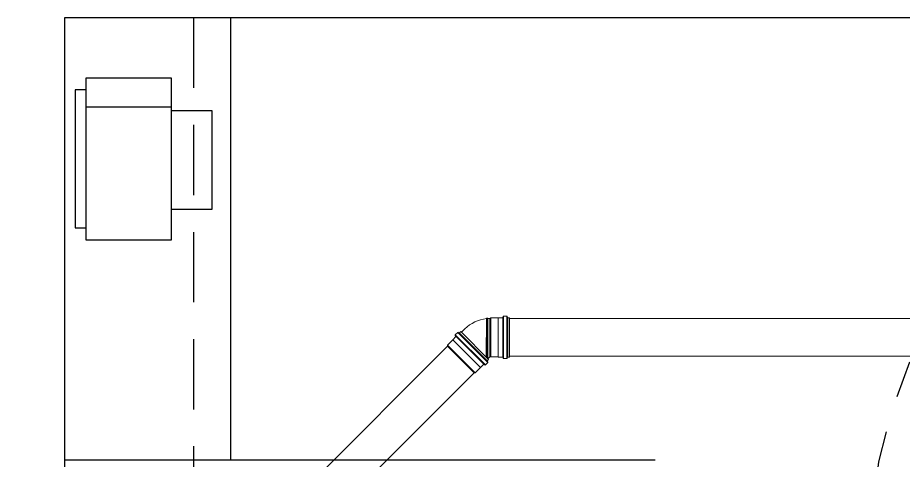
# Model space of a CAD drawing. Header units: millimetres. Extents: x 1573 to 2177, y 1587 to 1932.
# Drawn here: x 1780.855 to 1783.253, y 1909.142 to 1910.342 of the extents above; entities that cross this region are included whole.
import ezdxf

# ---------------------------------------------------------------- set-up
doc = ezdxf.new("R2010")
doc.units = ezdxf.units.MM
doc.header["$LTSCALE"] = 0.03
doc.linetypes.add('HIDDEN', pattern=[9.525, 6.35, -3.175])
doc.layers.add('-HIDRO', color=8, linetype='Continuous')
doc.layers.add('Tinterno', color=9, linetype='Continuous')
doc.layers.add('TigreCad', color=2, linetype='Continuous', lineweight=13)

# ---------------------------------------------------------------- blocks, each defined once
blk = doc.blocks.new('j4n100p')
at = {"layer": 'TigreCad'}
for p, q in [((9.8, 50.8), (9.9, 52.3)), ((9.8, 50.8), (9.8, 0)), ((12.9, 52.3), (9.9, 52.3)), ((9.9, 52.3), (9.9, 0)), ((13, 50.8), (12.9, 52.3)), ((12.9, 52.3), (12.9, 0)), ((19.2, 50.8), (13, 50.8)), ((13, 50.8), (13, 0)), ((21.4, 53), (19.2, 50.8)), ((41.1, 53), (21.4, 53)), ((21.4, 53), (21.4, -53)), ((41.4, 53.2), (41.1, 53)), ((41.1, 53), (41.1, -53)), ((53.5, 53.2), (41.4, 53.2)), ((41.4, 53.2), (41.4, -53.3)), ((54.7, 56.7), (54.5, 54.2)), ((65.1, 57.7), (55.7, 57.7)), ((55.7, 56.7), (55.7, -56.6)), ((65.1, 56.7), (65.1, -56.6)), ((66.1, 56.9), (66.9, 54)), ((72.3, 53.2), (67.9, 53.2)), ((72.3, 53.2), (72.3, -53.3)), ((-48.8, 23.1), (-58.1, 13.7)), ((9.8, -54.2), (9.8, 0)), ((13, -56), (13, 0)), ((19.1, -52.8), (13.7, -58.1)), ((21.4, -53), (21.2, -52.8)), ((41.1, -53), (21.4, -53)), ((41.4, -53.3), (41.1, -53)), ((53.5, -53.3), (41.4, -53.3)), ((54.7, -56.7), (54.5, -54.2)), ((65.1, -57.6), (55.7, -57.6)), ((66.1, -56.9), (66.9, -54)), ((72.3, -53.3), (67.9, -53.3))]:
    blk.add_line(p, q, dxfattribs=at)
for centre, radius, start, end in [((20.1, -45.8), 97.2, 96.0987, 135), ((53.5, 54.2), 1, 270, 355), ((55.7, 56.7), 1, 90, 175), ((65.1, 56.7), 1, 15, 90), ((67.9, 54.2), 1, 195, 270), ((20.1, -53.8), 1.5, 45, 135), ((53.5, -54.2), 1, 5, 90), ((55.7, -56.6), 1, 185, 270), ((65.1, -56.6), 1, 270, 345), ((67.9, -54.2), 1, 90, 165)]:
    blk.add_arc(centre, radius, start, end, dxfattribs=at)
at = {"layer": 'Tinterno'}
for p, q in [((19.2, 50.8), (19.2, -52.7)), ((54.4, 53.2), (54.4, -53.3)), ((67.1, 53.2), (67.1, -53.3)), ((13.7, -58.1), (-58.1, 13.7)), ((9.9, -54.3), (9.9, 0)), ((12.9, -53.3), (12.9, 0))]:
    blk.add_line(p, q, dxfattribs=at)
blk = doc.blocks.new('11031030p')
at = {"layer": 'TigreCad'}
for p, q in [((0, -53.3), (0, 53.2)), ((0, 53.2), (4.4, 53.2)), ((6.2, 56.9), (5.4, 54)), ((7.2, 57.6), (16.6, 57.6)), ((7.2, -56.7), (7.2, 56.6)), ((16.6, -56.7), (16.6, 56.6)), ((17.6, 56.7), (17.8, 54.2)), ((18.8, 53.2), (30.9, 53.2)), ((30.9, 53.2), (31.2, 53)), ((50.9, 53), (31.2, 53)), ((50.9, 53), (53.1, 50.8)), ((53.1, -50.8), (53.1, 50.8)), ((0, -53.3), (4.4, -53.3)), ((6.2, -56.9), (5.4, -54)), ((7.2, -57.7), (16.6, -57.7)), ((17.6, -56.7), (17.8, -54.2)), ((18.8, -53.3), (30.9, -53.3)), ((30.9, -53.3), (31.2, -53)), ((31.2, -53), (50.9, -53)), ((50.9, -53), (53.1, -50.8))]:
    blk.add_line(p, q, dxfattribs=at)
for centre, start, end in [((4.4, 54.2), 270, 345), ((7.2, 56.6), 90, 165), ((16.6, 56.6), 5, 90), ((18.8, 54.2), 185, 270), ((4.4, -54.2), 15, 90), ((7.2, -56.7), 195, 270), ((16.6, -56.7), 270, 355), ((18.8, -54.2), 90, 175)]:
    blk.add_arc(centre, 1, start, end, dxfattribs=at)
at = {"layer": 'Tinterno'}
for p, q in [((5.2, -53.3), (5.2, 53.2)), ((17.9, -53.3), (17.9, 53.2)), ((30.9, 53.2), (30.9, -53.3)), ((31.2, 53), (31.2, -53)), ((50.9, 53), (50.9, -53))]:
    blk.add_line(p, q, dxfattribs=at)

msp = doc.modelspace()

# ---------------------------------------------------------------- linework, layer by layer
at = {"layer": '-HIDRO'}
for p, q in [((1786.0563, 1910.3416), (1780.9811, 1910.3416)), ((1780.9811, 1910.3416), (1780.9811, 1907.2415)), ((1781.4311, 1910.3416), (1781.4311, 1909.1416)), ((1781.2705, 1910.0989), (1781.0405, 1910.0989)), ((1782.5812, 1909.1416), (1780.9811, 1909.1416))]:
    msp.add_line(p, q, dxfattribs=at)
at = {"layer": '-HIDRO', "linetype": 'HIDDEN'}
msp.add_line((1781.3311, 1910.3416), (1781.3311, 1908.5416), dxfattribs=at)
at = {"layer": '-HIDRO'}
msp.add_lwpolyline([(1781.2705, 1910.1789), (1781.2705, 1909.7389), (1781.0405, 1909.7389), (1781.0405, 1910.1789)], close=True, dxfattribs=at)
for points in [[(1781.0405, 1910.1458), (1781.0105, 1910.1458), (1781.0105, 1909.772), (1781.0405, 1909.772)], [(1781.2705, 1910.0904), (1781.3806, 1910.0904), (1781.3806, 1909.8219), (1781.2705, 1909.8219)]]:
    msp.add_lwpolyline(points, dxfattribs=at)
at = {"layer": '-HIDRO', "linetype": 'HIDDEN', "ltscale": 0.5}
msp.add_circle((1784.6563, 1908.8352), 1.5001, dxfattribs=at)
at = {"layer": 'TigreCad', "ltscale": 100}
for p, q in [((1784.6517, 1909.5257), (1782.1866, 1909.5257)), ((1782.0186, 1909.451), (1780.1311, 1907.5618)), ((1784.5501, 1909.4241), (1782.1866, 1909.4241)), ((1782.0905, 1909.3792), (1780.2747, 1907.5618))]:
    msp.add_line(p, q, dxfattribs=at)

# ---------------------------------------------------------------- block references
at = {"layer": 'TigreCad', "ltscale": 100, "xscale": 0.00100035, "yscale": 0.00100035, "zscale": 0.00100035}
msp.add_blockref('j4n100p', (1782.1143, 1909.4749), dxfattribs=at)
at = {"layer": 'TigreCad', "ltscale": 100, "xscale": 0.00100035, "yscale": 0.00100035, "zscale": 0.00100035, "rotation": 225.0254914295517}
msp.add_blockref('11031030p', (1782.0921, 1909.4527), dxfattribs=at)

doc.saveas('drawing.dxf')
